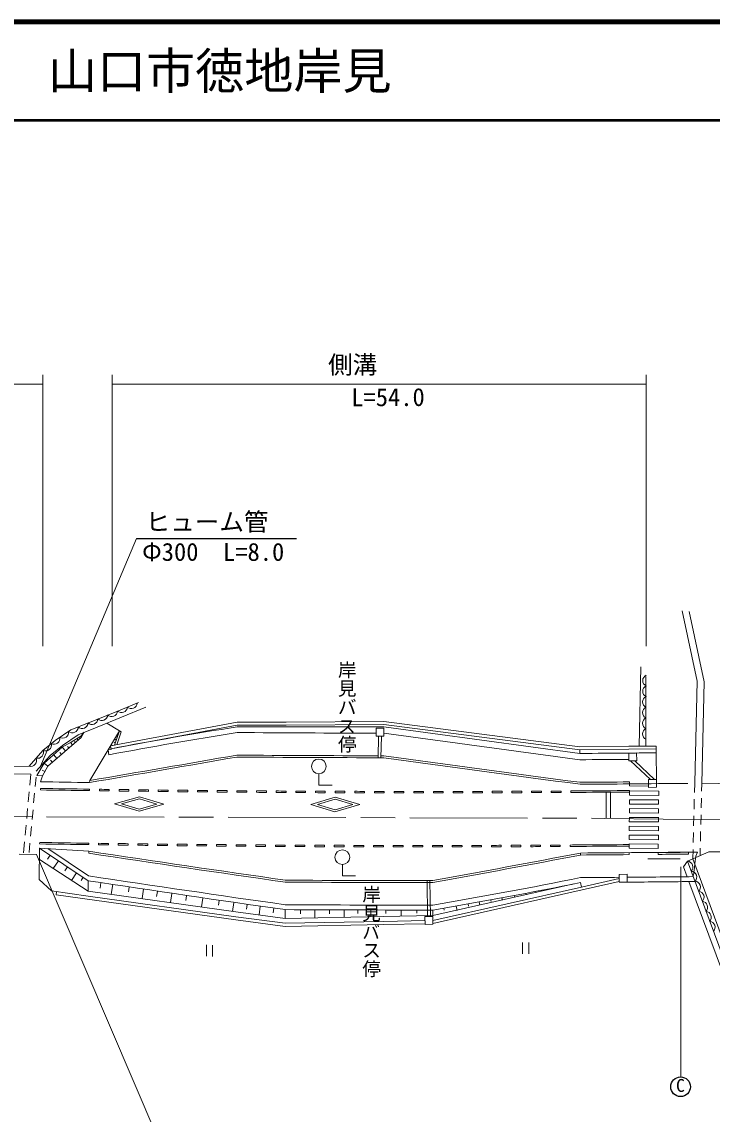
# Model space of a CAD drawing. Units: millimetres, scale not verified. Extents: x 40000 to 680000, y 20000 to 380000.
# Drawn here: x 402377 to 472668, y 268805 to 380000 of the extents above; entities that cross this region are included whole.
import ezdxf
from ezdxf.enums import TextEntityAlignment as Align

# ---------------------------------------------------------------- set-up
doc = ezdxf.new("R2010")
doc.units = ezdxf.units.MM
doc.header["$LTSCALE"] = 1000
doc.linetypes.add('CHAIN', pattern=[18.5, 12, -1.5, 3.5, -1.5])
doc.linetypes.add('DASHED', pattern=[7.5, 6, -1.5])
for name, color, linetype, lineweight in [('M-BGD', 7, 'Continuous', 25), ('M-BMK', 2, 'CHAIN', 13), ('M-STR-HTXT', 7, 'Continuous', 13), ('M-TTL', 2, 'Continuous', 140), ('M-TTL-LINE', 7, 'Continuous', 50)]:
    doc.layers.add(name, color=color, linetype=linetype, lineweight=lineweight)
doc.layers.add('M-TTL-TXT', color=7, linetype='Continuous')
doc.styles.add('ＭＳ ゴシック', font='')
doc.styles.get('ＭＳ ゴシック').set_extended_font_data('MS Gothic')

msp = doc.modelspace()

# ---------------------------------------------------------------- linework, layer by layer
at = {"layer": 'M-BGD', "lineweight": 13}
for p, q in [((404506, 316462), (404506, 344069)), ((411590, 316462), (411590, 344069)), ((465953, 316462), (465953, 344069)), ((404208, 304049), (414053, 327394)), ((471144, 312884), (469616, 320047)), ((471870, 312800), (470342, 319963)), ((465239, 306275), (465414, 314326)), ((465909, 306277), (465927, 313345)), ((470891, 302538), (471144, 312884)), ((471617, 302453), (471870, 312800)), ((412328, 307841), (411047, 308610)), ((424308, 308694), (411403, 306298)), ((424306, 308394), (411457, 306008)), ((424304, 308234), (429286, 308223)), ((424306, 308394), (429287, 308415)), ((429289, 308714), (424308, 308694)), ((429286, 308223), (439248, 308228)), ((429287, 308415), (439248, 308473)), ((439249, 308773), (429289, 308714)), ((439248, 308473), (444230, 307817)), ((439248, 308228), (444230, 307538)), ((444230, 308117), (439249, 308773)), ((459187, 306209), (444230, 308117)), ((408103, 306886), (407979, 307030)), ((408234, 307112), (408290, 307048)), ((408378, 307284), (408465, 307232)), ((408424, 307164), (408735, 307683)), ((408537, 307403), (408559, 307389)), ((409284, 302765), (412328, 307841)), ((411805, 306969), (411981, 306863)), ((411807, 306373), (412328, 307841)), ((412034, 306415), (412503, 307736)), ((412100, 307198), (412045, 307230)), ((412503, 307736), (412328, 307841)), ((444230, 307817), (459189, 305909)), ((444230, 307538), (459191, 305526)), ((406493, 306153), (406820, 305775)), ((407028, 306246), (407172, 306080)), ((407532, 306391), (407330, 306624)), ((407747, 306752), (407833, 306652)), ((411471, 305933), (411151, 305879)), ((411151, 305879), (411235, 305391)), ((411807, 306373), (411403, 306298)), ((411403, 306298), (411471, 305933)), ((411886, 306595), (411772, 306663)), ((464171, 306272), (459187, 306209)), ((459189, 305909), (464174, 305972)), ((459191, 305526), (459189, 305909)), ((464171, 306272), (466958, 306281)), ((466962, 305981), (464174, 305972)), ((466968, 305588), (466958, 306281)), ((405308, 304824), (405486, 304619)), ((405621, 305398), (405949, 305020)), ((406234, 305627), (406412, 305422)), ((466968, 305588), (466994, 302876)), ((386360, 304039), (403115, 304231)), ((386415, 303706), (403309, 303402)), ((404463, 303824), (404714, 303679)), ((404636, 304545), (405027, 304222)), ((403309, 303402), (403201, 302297)), ((403821, 303122), (403734, 302174)), ((404470, 303255), (404289, 302638)), ((409284, 302765), (409282, 302565)), ((432633, 303441), (432633, 302297)), ((464241, 302423), (464240, 302623)), ((470867, 301561), (470891, 302538)), ((471585, 302503), (479968, 302369)), ((471598, 301680), (471617, 302453)), ((403134, 301600), (403037, 300605)), ((403670, 301477), (403579, 300481)), ((404276, 301813), (404278, 301963)), ((409272, 301890), (409270, 301740)), ((410273, 301877), (410271, 301727)), ((411271, 301714), (411273, 301864)), ((412273, 301851), (412271, 301701)), ((413271, 301689), (413273, 301839)), ((414272, 301677), (414273, 301827)), ((415272, 301666), (415274, 301816)), ((416272, 301655), (416274, 301805)), ((417272, 301644), (417274, 301794)), ((418273, 301634), (418274, 301784)), ((419273, 301624), (419274, 301774)), ((420273, 301615), (420275, 301765)), ((421274, 301606), (421275, 301756)), ((422274, 301597), (422275, 301747)), ((423274, 301589), (423275, 301739)), ((424274, 301581), (424276, 301731)), ((425275, 301574), (425276, 301724)), ((426275, 301567), (426276, 301717)), ((427275, 301560), (427276, 301710)), ((428276, 301554), (428277, 301704)), ((429276, 301548), (429277, 301698)), ((430276, 301543), (430277, 301693)), ((431277, 301538), (431277, 301688)), ((432277, 301533), (432278, 301683)), ((432633, 302297), (433966, 302297)), ((433277, 301529), (433278, 301679)), ((434278, 301525), (434278, 301675)), ((435278, 301522), (435278, 301672)), ((436278, 301519), (436279, 301669)), ((437279, 301517), (437279, 301667)), ((438279, 301514), (438279, 301664)), ((439279, 301513), (439279, 301663)), ((440279, 301511), (440280, 301661)), ((441280, 301510), (441280, 301660)), ((442280, 301510), (442280, 301660)), ((443280, 301510), (443280, 301660)), ((444281, 301510), (444281, 301660)), ((445281, 301510), (445281, 301660)), ((446281, 301511), (446281, 301661)), ((447282, 301513), (447282, 301663)), ((448282, 301515), (448282, 301665)), ((449282, 301517), (449282, 301667)), ((450283, 301520), (450282, 301670)), ((451283, 301523), (451283, 301673)), ((452283, 301526), (452283, 301676)), ((453284, 301530), (453283, 301680)), ((454284, 301534), (454283, 301684)), ((455284, 301539), (455284, 301689)), ((456285, 301544), (456284, 301694)), ((457285, 301549), (457284, 301699)), ((458285, 301555), (458284, 301705)), ((461872, 301579), (461866, 298979)), ((462316, 298983), (462322, 301583)), ((464254, 301717), (464251, 301267)), ((464253, 301598), (464254, 301748)), ((464254, 301717), (467226, 301696)), ((464259, 302423), (464258, 302217)), ((464258, 302217), (466200, 302203)), ((466198, 302441), (464259, 302423)), ((466200, 302203), (466198, 302441)), ((467226, 301696), (467223, 301246)), ((464248, 300817), (464245, 300367)), ((467216, 300346), (464245, 300367)), ((464248, 300817), (467220, 300796)), ((464251, 301267), (467223, 301246)), ((467220, 300796), (467216, 300346)), ((470825, 299862), (470850, 300861)), ((471556, 299981), (471581, 300981)), ((402970, 299908), (402873, 298913)), ((403515, 299784), (403424, 298788)), ((464241, 299917), (464238, 299467)), ((467210, 299446), (464238, 299467)), ((464241, 299917), (467213, 299896)), ((467213, 299896), (467210, 299446)), ((470784, 298162), (470808, 299162)), ((471514, 298281), (471539, 299281)), ((402805, 298216), (402709, 297221)), ((403360, 298091), (403268, 297095)), ((464228, 298117), (464225, 297667)), ((464228, 298117), (467200, 298096)), ((464235, 299017), (464232, 298567)), ((464232, 298567), (467204, 298546)), ((464235, 299017), (467207, 298996)), ((467200, 298096), (467197, 297646)), ((467207, 299026), (467204, 298546)), ((464222, 297217), (464219, 296767)), ((464222, 297217), (467194, 297196)), ((467197, 297646), (464225, 297667)), ((467194, 297196), (467191, 296746)), ((470742, 296463), (470766, 297462)), ((471473, 296582), (471497, 297582)), ((402641, 296524), (402534, 295419)), ((403204, 296398), (403117, 295450)), ((404134, 292692), (404184, 295889)), ((409186, 295566), (404184, 295889)), ((404184, 295889), (409146, 292566)), ((404190, 296313), (404193, 296463)), ((405018, 295835), (409153, 293066)), ((409196, 296240), (409198, 296390)), ((410198, 296377), (410196, 296227)), ((411197, 296364), (411196, 296214)), ((412196, 296201), (412197, 296351)), ((413195, 296189), (413197, 296339)), ((414195, 296178), (414197, 296328)), ((415195, 296166), (415197, 296316)), ((416195, 296155), (416197, 296305)), ((417195, 296145), (417197, 296295)), ((418195, 296134), (418197, 296284)), ((419195, 296125), (419197, 296275)), ((420195, 296115), (420197, 296265)), ((421195, 296106), (421197, 296256)), ((422195, 296098), (422197, 296248)), ((423195, 296089), (423197, 296239)), ((424195, 296082), (424197, 296232)), ((425195, 296074), (425196, 296224)), ((426195, 296067), (426196, 296217)), ((427195, 296061), (427196, 296211)), ((428195, 296054), (428196, 296204)), ((429196, 296049), (429196, 296199)), ((430196, 296043), (430196, 296193)), ((431196, 296038), (431196, 296188)), ((432196, 296034), (432196, 296184)), ((433196, 296029), (433196, 296179)), ((434196, 296026), (434196, 296176)), ((435196, 296022), (435196, 296172)), ((436196, 296019), (436196, 296169)), ((437196, 296017), (437196, 296167)), ((438196, 296014), (438196, 296164)), ((439196, 296013), (439196, 296163)), ((440196, 296011), (440196, 296161)), ((441196, 296010), (441196, 296160)), ((442196, 296010), (442196, 296160)), ((443196, 296009), (443196, 296159)), ((444196, 296010), (444196, 296160)), ((445196, 296010), (445196, 296160)), ((446196, 296011), (446196, 296161)), ((447196, 296013), (447196, 296163)), ((448196, 296014), (448196, 296164)), ((449196, 296017), (449196, 296167)), ((450196, 296019), (450196, 296169)), ((451196, 296022), (451196, 296172)), ((452196, 296026), (452196, 296176)), ((453196, 296029), (453196, 296179)), ((454196, 296034), (454196, 296184)), ((455196, 296038), (455196, 296188)), ((456196, 296043), (456196, 296193)), ((457197, 296049), (457196, 296199)), ((458197, 296054), (458196, 296204)), ((464215, 296317), (464212, 295867)), ((467184, 295846), (464212, 295867)), ((464214, 296098), (464215, 296248)), ((464215, 296317), (467187, 296296)), ((467191, 296746), (464219, 296767)), ((467187, 296296), (467184, 295846)), ((467186, 296124), (467187, 296274)), ((471437, 295109), (471456, 295882)), ((402093, 295280), (403885, 295245)), ((403885, 295245), (420900, 255442)), ((404166, 294719), (409131, 291500)), ((404993, 294772), (405259, 295168)), ((409184, 295366), (409186, 295566)), ((459258, 295186), (459256, 295386)), ((464216, 295423), (464218, 295223)), ((466109, 294794), (469407, 294794)), ((466118, 295448), (469414, 295448)), ((467180, 295249), (467181, 295449)), ((470157, 294548), (472346, 295508)), ((470271, 295481), (470273, 295281)), ((470700, 294789), (478029, 275011)), ((470701, 294786), (470725, 295763)), ((470991, 295061), (470908, 294336)), ((471172, 295491), (470991, 295061)), ((472346, 295508), (501771, 295427)), ((405582, 293805), (406112, 294597)), ((406758, 293578), (407029, 293983)), ((435025, 294199), (435025, 293056)), ((469488, 293978), (469488, 272595)), ((469756, 293972), (470157, 294548)), ((469756, 293972), (470124, 292979)), ((470157, 294548), (477691, 274216)), ((470861, 293928), (470767, 293106)), ((470908, 294336), (470861, 293928)), ((404134, 292692), (405383, 291523)), ((407442, 292604), (407952, 293365)), ((408406, 292582), (408628, 292913)), ((409131, 291514), (409146, 292566)), ((435025, 293056), (436357, 293056)), ((444238, 288201), (463203, 292474)), ((459380, 291926), (463201, 292794)), ((463997, 293221), (463197, 293214)), ((463197, 293214), (463204, 292414)), ((464004, 292421), (463997, 293221)), ((470308, 292481), (477085, 274194)), ((409124, 291000), (405383, 291523)), ((405869, 291134), (405913, 291449)), ((424162, 289398), (409131, 291500)), ((410349, 291826), (410433, 292364)), ((411479, 291184), (411633, 292178)), ((413241, 291422), (413317, 291919)), ((414636, 290742), (414780, 291696)), ((416102, 290978), (416178, 291486)), ((444238, 289021), (458585, 292246)), ((444238, 288521), (459380, 291926)), ((454709, 291410), (454696, 291476)), ((455656, 291580), (455641, 291660)), ((456431, 291785), (456425, 291814)), ((457178, 291926), (457171, 291962)), ((459276, 292386), (459380, 291926)), ((463204, 292414), (464004, 292421)), ((405869, 291134), (424155, 288578)), ((424158, 288898), (409124, 291000)), ((417509, 290339), (417646, 291267)), ((419083, 290564), (419154, 291044)), ((420668, 289896), (420800, 290804)), ((422407, 290069), (422478, 290562)), ((423842, 289451), (423969, 290349)), ((449012, 290072), (448952, 290405)), ((450157, 290465), (450129, 290618)), ((451307, 290593), (451263, 290827)), ((452541, 290948), (452520, 291061)), ((453736, 291144), (453709, 291286)), ((424162, 289398), (429177, 288739)), ((425258, 289666), (425327, 290157)), ((426532, 289091), (426654, 289972)), ((427965, 289303), (428031, 289781)), ((429177, 288738), (429182, 289624)), ((430736, 289192), (430738, 289615)), ((432207, 288800), (432210, 289608)), ((433710, 289185), (433711, 289602)), ((435186, 288860), (435189, 289597)), ((436576, 289219), (436577, 289593)), ((437912, 288916), (437914, 289590)), ((439455, 289245), (439456, 289587)), ((440987, 288958), (440987, 289585)), ((442582, 289251), (442582, 289584)), ((444238, 288988), (444238, 289585)), ((445384, 289572), (445350, 289773)), ((446691, 289545), (446613, 289992)), ((447872, 289994), (447835, 290206)), ((429173, 287919), (424155, 288578)), ((424158, 288898), (429174, 288239)), ((439216, 288101), (429173, 287919)), ((429174, 288239), (439217, 288421)), ((429177, 288739), (439217, 288922)), ((443437, 288185), (439216, 288101)), ((439217, 288922), (444238, 289021)), ((439217, 288421), (443431, 288505)), ((443438, 288125), (444238, 288141)), ((444231, 288520), (444238, 288521)), ((444235, 288521), (444238, 288521)), ((444238, 288201), (444237, 288201)), ((444238, 288201), (444238, 288201)), ((421163, 286036), (421163, 284874)), ((421793, 286017), (421793, 284856)), ((453357, 286294), (453357, 285132)), ((453988, 286275), (453988, 285113))]:
    msp.add_line(p, q, dxfattribs=at)
at = {"layer": 'M-BGD'}
msp.add_line((414053, 327394), (430335, 327394), dxfattribs=at)
at = {"layer": 'M-BGD', "linetype": 'DASHED', "lineweight": 13}
for p, q in [((438643, 305092), (438696, 307289)), ((438643, 305089), (438696, 307289)), ((438943, 305088), (438996, 307288)), ((464367, 304764), (466377, 302871)), ((464801, 304768), (466811, 302875)), ((443636, 292584), (443681, 288930)), ((443936, 292585), (443981, 288936)), ((444229, 288580), (444238, 288581)), ((444234, 288581), (444238, 288581))]:
    msp.add_line(p, q, dxfattribs=at)
at = {"layer": 'M-BGD', "lineweight": 13}
for points in [[(403115, 304231), (404516, 305812), (405773, 306840), (407374, 307926), (409318, 308707), (411795, 309697), (414253, 310725)], [(403849, 303736), (405249, 305317), (406507, 306345), (408107, 307430), (410051, 308211), (412528, 309202), (414986, 310230)], [(404470, 303255), (403916, 303295), (404636, 304545), (406493, 306153), (407397, 306661), (408378, 307284), (408735, 307683)], [(404470, 303255), (405027, 304222), (408424, 307164)], [(444238, 288141), (444222, 288940), (443423, 288925), (443438, 288125)]]:
    msp.add_lwpolyline(points, dxfattribs=at)
for points in [[(438446, 307289), (439246, 307288), (439248, 308088), (438448, 308089)], [(464177, 305563), (464184, 304763), (464984, 304770), (464977, 305570)], [(466201, 302069), (467001, 302076), (466994, 302876), (466194, 302869)], [(411808, 300387), (414332, 299635), (416834, 300368), (414353, 301123)], [(412518, 300384), (414332, 299843), (416135, 300372), (414352, 300914)], [(431811, 300311), (434264, 299566), (436795, 300311), (434292, 301070)], [(432497, 300312), (434265, 299775), (436096, 300313), (434292, 300861)]]:
    msp.add_lwpolyline(points, close=True, dxfattribs=at)
for centre in [(432621, 304203), (435012, 294962)]:
    msp.add_circle(centre, 750, dxfattribs=at)
at = {"layer": 'M-BGD'}
msp.add_circle((469452, 271595), 1000, dxfattribs=at)
at = {"layer": 'M-BGD', "lineweight": 13}
for centre, radius, start, end in [((466205, 312942), 604, 115.48568, 243.92271), ((466199, 311855), 604, 115.48568, 243.92271), ((412523, 310288), 604, 227.17779, 355.61482), ((413523, 310695), 604, 227.17779, 355.61482), ((466193, 310768), 604, 115.48568, 243.92271), ((410522, 309482), 604, 227.17779, 355.61482), ((411522, 309882), 604, 227.17779, 355.61482), ((466182, 308594), 604, 115.48568, 243.92271), ((466188, 309681), 604, 115.48568, 243.92271), ((407520, 308232), 604, 230.42044, 358.85747), ((408522, 308673), 604, 227.17779, 355.61482), ((409522, 309080), 604, 227.17779, 355.61482), ((498425, -157742), 471834, 99.03803, 100.62145), ((443199, 2798877), 2490792, 269.8907, 269.9091), ((466176, 307507), 604, 115.48568, 243.92271), ((405656, 307061), 604, 241.70839, 10.14542), ((406548, 307684), 604, 238.97626, 7.41329), ((519231, -278605), 593898, 99.19781, 100.47708), ((443199, 2798877), 2491292, 269.56534, 269.8907), ((792797, 2842921), 2559866, 262.06135, 262.51192), ((403981, 305637), 604, 255.00077, 23.43779), ((404795, 306391), 604, 244.53422, 12.97125), ((403271, 304814), 604, 255.00077, 23.43779), ((-405967, 5066091), 4832785, 279.71174, 279.8922), ((-1406251, 10855250), 10707526, 279.76206, 279.84351), ((443199, 2798877), 2493792, 269.56534, 269.9091), ((443199, 2798877), 2493592, 269.56534, 269.89542), ((443199, 2798877), 2493592, 269.90231, 269.9091), ((792784, 2842866), 2562088, 262.06849, 262.51908), ((792785, 2842666), 2562088, 262.06849, 262.51908), ((443199, 2798877), 2493402, 270.36748, 270.48206), ((443199, 2798877), 2494042, 270.36748, 270.48206), ((443199, 2798877), 2493402, 270.48206, 270.54618), ((443199, 2798877), 2496542, 269.10697, 269.22156), ((443199, 2798877), 2496342, 270.36748, 270.48292), ((443199, 2798877), 2496542, 270.48292, 270.61958), ((443199, 2798877), 2497368, 269.10697, 269.22156), ((443199, 2798877), 2497218, 269.10697, 269.22156), ((443199, 2798877), 2497368, 269.24451, 269.26746), ((443199, 2798877), 2497218, 269.24451, 269.26746), ((443199, 2798877), 2497368, 269.29041, 269.31336), ((443199, 2798877), 2497218, 269.29041, 269.31336), ((443199, 2798877), 2497368, 269.33631, 269.35926), ((443199, 2798877), 2497218, 269.33631, 269.35926), ((443199, 2798877), 2497368, 269.38221, 269.40516), ((443199, 2798877), 2497218, 269.38221, 269.40516), ((443199, 2798877), 2497368, 269.42811, 269.45106), ((443199, 2798877), 2497218, 269.42811, 269.45106), ((443199, 2798877), 2497368, 269.47401, 269.49696), ((443199, 2798877), 2497218, 269.47401, 269.49696), ((443199, 2798877), 2497368, 269.51991, 269.54286), ((443199, 2798877), 2497218, 269.51991, 269.54286), ((443199, 2798877), 2497368, 269.56581, 269.58876), ((443199, 2798877), 2497218, 269.56581, 269.58876), ((443199, 2798877), 2497368, 269.61171, 269.63466), ((443199, 2798877), 2497218, 269.61171, 269.63466), ((443199, 2798877), 2497368, 269.65761, 269.68056), ((443199, 2798877), 2497218, 269.65761, 269.68056), ((443199, 2798877), 2497368, 269.70351, 269.72646), ((443199, 2798877), 2497218, 269.70351, 269.72646), ((443199, 2798877), 2497368, 269.74941, 269.77236), ((443199, 2798877), 2497218, 269.74941, 269.77236), ((443199, 2798877), 2497368, 269.79531, 269.81826), ((443199, 2798877), 2497218, 269.79531, 269.81826), ((443199, 2798877), 2497218, 269.84121, 269.86416), ((443199, 2798877), 2497368, 269.84121, 269.86416), ((443199, 2798877), 2497368, 269.88711, 269.91006), ((443199, 2798877), 2497218, 269.88711, 269.91006), ((443199, 2798877), 2497218, 269.93301, 269.95596), ((443199, 2798877), 2497368, 269.93301, 269.95596), ((443199, 2798877), 2497218, 269.97891, 270.00186), ((443199, 2798877), 2497368, 269.97891, 270.00186), ((443199, 2798877), 2497218, 270.02481, 270.04776), ((443199, 2798877), 2497368, 270.02481, 270.04776), ((443199, 2798877), 2497218, 270.07071, 270.09366), ((443199, 2798877), 2497368, 270.07071, 270.09366), ((443199, 2798877), 2497218, 270.11661, 270.13956), ((443199, 2798877), 2497368, 270.11661, 270.13956), ((443199, 2798877), 2497218, 270.16251, 270.18546), ((443199, 2798877), 2497368, 270.16251, 270.18546), ((443199, 2798877), 2497218, 270.20841, 270.23136), ((443199, 2798877), 2497368, 270.20841, 270.23136), ((443199, 2798877), 2497218, 270.25431, 270.27726), ((443199, 2798877), 2497368, 270.25431, 270.27726), ((443199, 2798877), 2497218, 270.30021, 270.32316), ((443199, 2798877), 2497368, 270.30021, 270.32316), ((443199, 2798877), 2497218, 270.34611, 270.36748), ((443199, 2798877), 2497368, 270.34611, 270.36748), ((443199, 2798877), 2496542, 270.36748, 270.48292), ((443199, 2798877), 2497218, 270.36748, 270.48309), ((443199, 2798877), 2497368, 270.36748, 270.48304), ((443199, 2798877), 2502868, 269.10697, 269.22156), ((443199, 2798877), 2502718, 269.10697, 269.22156), ((443199, 2798877), 2502868, 269.24445, 269.26735), ((443199, 2798877), 2502718, 269.24445, 269.26735), ((443199, 2798877), 2502868, 269.29024, 269.31313), ((443199, 2798877), 2502718, 269.29024, 269.31313), ((443199, 2798877), 2502868, 269.33602, 269.35892), ((443199, 2798877), 2502718, 269.33602, 269.35892), ((443199, 2798877), 2502868, 269.38181, 269.4047), ((443199, 2798877), 2502718, 269.38181, 269.4047), ((443199, 2798877), 2502868, 269.4276, 269.45049), ((443199, 2798877), 2502718, 269.4276, 269.45049), ((443199, 2798877), 2502868, 269.47338, 269.49628), ((443199, 2798877), 2502718, 269.47338, 269.49628), ((443199, 2798877), 2502868, 269.51917, 269.54206), ((443199, 2798877), 2502718, 269.51917, 269.54206), ((443199, 2798877), 2502868, 269.56495, 269.58785), ((443199, 2798877), 2502718, 269.56495, 269.58785), ((443199, 2798877), 2502868, 269.61074, 269.63363), ((443199, 2798877), 2502718, 269.61074, 269.63363), ((443199, 2798877), 2502868, 269.65653, 269.67942), ((443199, 2798877), 2502718, 269.65653, 269.67942), ((443199, 2798877), 2502868, 269.70231, 269.72521), ((443199, 2798877), 2502718, 269.70231, 269.72521), ((443199, 2798877), 2502868, 269.7481, 269.77099), ((443199, 2798877), 2502718, 269.7481, 269.77099), ((443199, 2798877), 2502868, 269.79388, 269.81678), ((443199, 2798877), 2502718, 269.79388, 269.81678), ((443199, 2798877), 2502868, 269.83967, 269.86256), ((443199, 2798877), 2502718, 269.83967, 269.86256), ((443199, 2798877), 2502718, 269.88546, 269.90835), ((443199, 2798877), 2502868, 269.88546, 269.90835), ((443199, 2798877), 2502868, 269.93124, 269.95414), ((443199, 2798877), 2502718, 269.93124, 269.95414), ((443199, 2798877), 2502718, 269.97703, 269.99992), ((443199, 2798877), 2502868, 269.97703, 269.99992), ((443199, 2798877), 2502718, 270.02281, 270.04571), ((443199, 2798877), 2502868, 270.02281, 270.04571), ((443199, 2798877), 2502718, 270.0686, 270.09149), ((443199, 2798877), 2502868, 270.0686, 270.09149), ((443199, 2798877), 2502718, 270.11439, 270.13728), ((443199, 2798877), 2502868, 270.11439, 270.13728), ((443199, 2798877), 2502718, 270.16017, 270.18307), ((443199, 2798877), 2502868, 270.16017, 270.18307), ((443199, 2798877), 2502718, 270.20596, 270.22885), ((443199, 2798877), 2502868, 270.20596, 270.22885), ((443199, 2798877), 2502718, 270.25174, 270.27464), ((443199, 2798877), 2502868, 270.25174, 270.27464), ((443199, 2798877), 2502718, 270.29753, 270.32042), ((443199, 2798877), 2502868, 270.29753, 270.32042), ((443199, 2798877), 2502718, 270.34332, 270.36748), ((443199, 2798877), 2502868, 270.34332, 270.36748), ((443199, 2798877), 2502718, 270.36748, 270.48112), ((443199, 2798877), 2502868, 270.36748, 270.48107), ((768919, 2673030), 2404724, 261.39653, 261.87852), ((768936, 2673157), 2404655, 261.39592, 261.87789), ((144251, 1942715), 1677176, 280.30355, 280.82552), ((192794, 1682352), 1412527, 280.25382, 280.87363), ((443199, 2798877), 2503543, 270.36748, 270.64019), ((443199, 2798877), 2503743, 270.36748, 270.48099), ((443199, 2798877), 2503743, 270.54878, 270.61958), ((470106, 293946), 604, 316.67968, 85.1167), ((768966, 2673225), 2407698, 261.40519, 261.88711), ((768944, 2673094), 2407070, 261.40363, 261.88558), ((443199, 2798877), 2506293, 269.67993, 270.0237), ((358915, 789762), 506910, 279.69005, 281.41878), ((443199, 2798877), 2506043, 270.36748, 270.45727), ((443199, 2798877), 2506043, 270.47556, 270.62958), ((443199, 2798877), 2506543, 270.47556, 270.63368), ((470494, 292931), 604, 316.67968, 85.1167), ((470870, 291917), 604, 315.56326, 84.00029), ((443199, 2798877), 2506493, 269.67993, 270.0237), ((370432, 727543), 444134, 279.56566, 281.53914), ((471237, 290894), 604, 315.56326, 84.00029), ((471607, 289871), 604, 315.74467, 84.1817), ((443199, 2798877), 2509293, 269.67993, 270.0237), ((443199, 2798877), 2508793, 269.67993, 270.0237), ((471978, 288849), 604, 315.74467, 84.1817), ((472360, 287839), 604, 315.74467, 84.1817)]:
    msp.add_arc(centre, radius, start, end, dxfattribs=at)
at = {"layer": 'M-BMK'}
for p, q in [((386379, 299136), (461685, 298916)), ((461685, 298916), (561053, 297772))]:
    msp.add_line(p, q, dxfattribs=at)
at = {"layer": 'M-STR-HTXT'}
for p, q in [((88751, 343114), (404506, 343114)), ((411590, 343114), (465953, 343114))]:
    msp.add_line(p, q, dxfattribs=at)
at = {"layer": 'M-TTL'}
msp.add_line((680000, 380000), (40000, 380000), dxfattribs=at)
at = {"layer": 'M-TTL-LINE'}
msp.add_line((40000, 370000), (680000, 370000), dxfattribs=at)

# ---------------------------------------------------------------- texts
at = {"layer": 'M-BGD', "style": 'ＭＳ ゴシック'}
for s, height, p in [('ヒューム管', 1833, (414988, 327636)), ('Φ300\u3000L=8.0', 1833, (414619, 324579)), ('岸', 1386, (434564, 312907)), ('見', 1386, (434564, 311017)), ('バ', 1386, (434564, 309127)), ('ス', 1320, (434564, 307237)), ('停', 1386, (434564, 305347)), ('岸', 1386, (437044, 290042)), ('見', 1386, (437044, 288152)), ('バ', 1320, (437044, 286262)), ('ス', 1386, (437044, 284372)), ('停', 1386, (437044, 282482)), ('C', 1320, (468990, 270668))]:
    msp.add_text(s, height=height, dxfattribs=at).set_placement(p, align=Align.BOTTOM_LEFT)
at = {"layer": 'M-STR-HTXT', "style": 'ＭＳ ゴシック'}
for s, p in [('側溝', (433564, 343623)), ('L=54.0', (435926, 340318))]:
    msp.add_text(s, height=1833, rotation=0.181, dxfattribs=at).set_placement(p, align=Align.BOTTOM_LEFT)
at = {"layer": 'M-TTL-TXT', "style": 'ＭＳ ゴシック'}
msp.add_text('山口市徳地岸見', height=3666, dxfattribs=at).set_placement((405024, 375000), align=Align.MIDDLE_LEFT)

doc.saveas('drawing.dxf')
